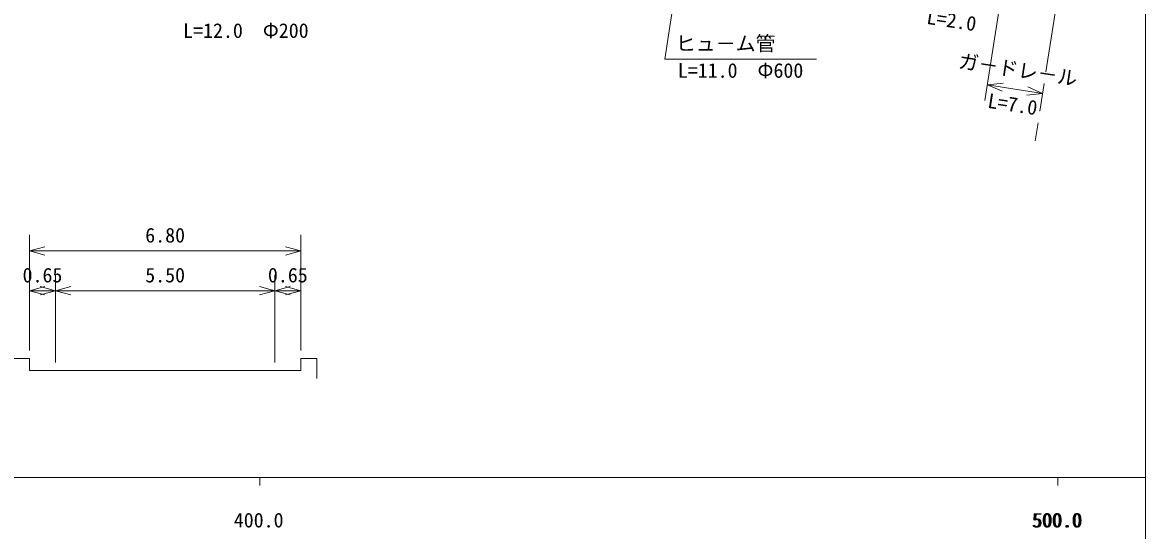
# Model space of a CAD drawing. Units: millimetres, scale not verified, with parts at other scales. Extents: x 40000 to 680000, y 20000 to 380000.
# Drawn here: x 438240 to 579000, y 198357 to 262012 of the extents above; entities that cross this region are included whole.
import ezdxf
from ezdxf.enums import TextEntityAlignment as Align

# ---------------------------------------------------------------- set-up
doc = ezdxf.new("R2010")
doc.units = ezdxf.units.MM
doc.header["$LTSCALE"] = 1000
doc.linetypes.add('CHAIN', pattern=[18.5, 12, -1.5, 3.5, -1.5])
for name, color, linetype, lineweight in [('M-BGD', 7, 'Continuous', 13), ('M-BMK', 2, 'CHAIN', 13), ('M-STR-HTXT', 7, 'Continuous', 13), ('M-STR-STRC', 7, 'Continuous', 13), ('M-TTL-BAND', 7, 'Continuous', 13)]:
    doc.layers.add(name, color=color, linetype=linetype, lineweight=lineweight)
doc.styles.add('@ＭＳ ゴシック', font='')
doc.styles.add('ＭＳ ゴシック', font='')
doc.styles.get('@ＭＳ ゴシック').set_extended_font_data('@MS Gothic')
doc.styles.get('ＭＳ ゴシック').set_extended_font_data('MS Gothic')

msp = doc.modelspace()

# ---------------------------------------------------------------- linework, layer by layer
at = {"layer": 'M-BGD'}
for p, q in [((563618, 282852), (558878, 252216)), ((561172, 254409), (559184, 254193)), ((559184, 254193), (566098, 253123)), ((559184, 254193), (561014, 253386)), ((566098, 253123), (564268, 253930)), ((564110, 252907), (566098, 253123))]:
    msp.add_line(p, q, dxfattribs=at)
at = {"layer": 'M-BMK'}
msp.add_line((571182, 285982), (565180, 247193), dxfattribs=at)
at = {"layer": 'M-STR-HTXT'}
for p, q in [((518744, 257416), (523557, 288240)), ((518744, 257416), (537744, 257416)), ((439123, 220895), (439123, 235395)), ((473123, 220895), (473123, 235395)), ((441055, 233913), (439123, 233395)), ((473123, 233395), (471191, 233913)), ((439123, 233395), (473123, 233395)), ((439123, 233395), (441055, 232878)), ((471191, 232878), (473123, 233395)), ((442373, 219395), (442373, 230395)), ((469873, 219395), (469873, 230395)), ((441055, 228913), (439123, 228395)), ((439123, 228395), (442373, 228395)), ((439123, 228395), (441055, 227878)), ((442373, 228395), (440441, 228913)), ((440441, 227878), (442373, 228395)), ((444305, 228913), (442373, 228395)), ((442373, 228395), (469873, 228395)), ((442373, 228395), (444305, 227878)), ((469873, 228395), (467941, 228913)), ((467941, 227878), (469873, 228395)), ((471805, 228913), (469873, 228395)), ((469873, 228395), (473123, 228395)), ((469873, 228395), (471805, 227878)), ((473123, 228395), (471191, 228913)), ((471191, 227878), (473123, 228395)), ((437123, 219895), (439123, 219895)), ((439123, 218395), (439123, 219895)), ((473123, 218395), (473123, 219895)), ((473123, 219895), (475123, 219895)), ((475123, 219895), (475123, 217395)), ((439123, 218395), (442373, 218395)), ((442373, 218395), (469873, 218395)), ((469873, 218395), (473123, 218395))]:
    msp.add_line(p, q, dxfattribs=at)
at = {"layer": 'M-TTL-BAND'}
for p, q in [((579000, 20000), (579000, 370000)), ((40000, 205000), (579000, 205000)), ((468000, 205000), (468000, 204000)), ((568000, 205000), (568000, 204000))]:
    msp.add_line(p, q, dxfattribs=at)

# ---------------------------------------------------------------- texts
at = {"layer": 'M-BGD', "style": 'ＭＳ ゴシック'}
msp.add_text('ガ－ドレ－ル', height=1833, rotation=351.205, dxfattribs=at).set_placement((562794, 254646), align=Align.BOTTOM_CENTER)
at = {"layer": 'M-BGD', "style": '@ＭＳ ゴシック'}
msp.add_text('L=7.0', height=1833, rotation=351.205, dxfattribs=at).set_placement((562488, 252669), align=Align.TOP_CENTER)
at = {"layer": 'M-STR-HTXT', "style": 'ＭＳ ゴシック'}
for s, p in [('L=12.0\u3000Φ200', (466244, 261912)), ('L=11.0\u3000Φ600', (528244, 256916))]:
    msp.add_text(s, height=1833, dxfattribs=at).set_placement(p, align=Align.TOP_CENTER)
msp.add_text('ヒュ－ム管', height=1833, dxfattribs=at).set_placement((520119, 257916), align=Align.BOTTOM_LEFT)
for s, p in [('6.80', (456123, 233895)), ('0.65', (440748, 228895)), ('5.50', (456123, 228895)), ('0.65', (471498, 228895))]:
    msp.add_text(s, height=1833, dxfattribs=at).set_placement(p, align=Align.BOTTOM_CENTER)
at = {"layer": 'M-STR-STRC', "style": '@ＭＳ ゴシック'}
msp.add_text('L=2.0', height=1833, rotation=351.378, dxfattribs=at).set_placement((554833, 263194), align=Align.TOP_CENTER)
at = {"layer": 'M-TTL-BAND', "style": 'ＭＳ ゴシック'}
for s, p in [('400.0', (467844, 198195)), ('500.0', (567844, 198195)), ('500.0', (568000, 198195))]:
    msp.add_text(s, height=1833, dxfattribs=at).set_placement(p, align=Align.BOTTOM_CENTER)

doc.saveas('drawing.dxf')
